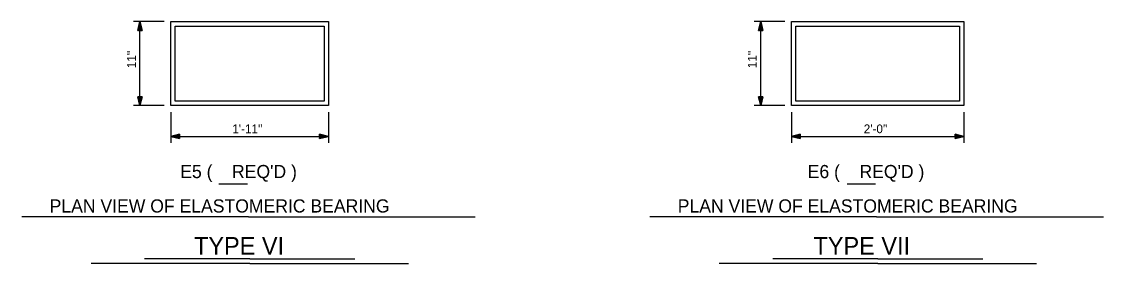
# Model space of a CAD drawing. Extents: x 0 to 18.3, y 0 to 14.8.
# Drawn here: x 7.39 to 17.68, y 5.23 to 7.53 of the extents above; entities that cross this region are included whole.
import ezdxf

# ---------------------------------------------------------------- set-up
doc = ezdxf.new("R2010")
doc.units = 0
for name, color, linetype in [('Dimension Lines', 7, 'Continuous'), ('Miscellaneous Lines', 7, 'Continuous'), ('Text', 7, 'Continuous')]:
    doc.layers.add(name, color=color, linetype=linetype)

msp = doc.modelspace()

# ---------------------------------------------------------------- linework, layer by layer
at = {"layer": 'Dimension Lines'}
for p, q in [((8.745, 7.533), (8.453, 7.533)), ((8.516, 6.734), (8.516, 7.533)), ((14.648, 7.533), (14.356, 7.533)), ((14.419, 6.734), (14.419, 7.533)), ((8.745, 6.734), (8.453, 6.734)), ((14.648, 6.734), (14.356, 6.734)), ((8.808, 6.671), (8.808, 6.379)), ((10.308, 6.671), (10.308, 6.379)), ((14.711, 6.671), (14.711, 6.379)), ((16.352, 6.671), (16.352, 6.379)), ((8.808, 6.442), (10.308, 6.442)), ((14.711, 6.442), (16.352, 6.442))]:
    msp.add_line(p, q, dxfattribs=at)
for points in [[(8.516, 7.449), (8.521, 7.449), (8.516, 7.533), (8.525, 7.449), (8.529, 7.449), (8.516, 7.533), (8.533, 7.449), (8.537, 7.449), (8.516, 7.533), (8.496, 7.449), (8.5, 7.449), (8.516, 7.533), (8.504, 7.449), (8.508, 7.449), (8.516, 7.533), (8.512, 7.449), (8.537, 7.449), (8.496, 7.449), (8.516, 7.533), (8.537, 7.449)], [(14.419, 7.449), (14.423, 7.449), (14.419, 7.533), (14.427, 7.449), (14.432, 7.449), (14.419, 7.533), (14.436, 7.449), (14.44, 7.449), (14.419, 7.533), (14.398, 7.449), (14.402, 7.449), (14.419, 7.533), (14.406, 7.449), (14.411, 7.449), (14.419, 7.533), (14.415, 7.449), (14.44, 7.449), (14.398, 7.449), (14.419, 7.533), (14.44, 7.449)], [(8.516, 6.818), (8.512, 6.818), (8.516, 6.734), (8.508, 6.818), (8.504, 6.818), (8.516, 6.734), (8.5, 6.818), (8.496, 6.818), (8.516, 6.734), (8.537, 6.818), (8.533, 6.818), (8.516, 6.734), (8.529, 6.818), (8.525, 6.818), (8.516, 6.734), (8.521, 6.818), (8.496, 6.818), (8.537, 6.818), (8.516, 6.734), (8.496, 6.818)], [(14.419, 6.818), (14.415, 6.818), (14.419, 6.734), (14.411, 6.818), (14.406, 6.818), (14.419, 6.734), (14.402, 6.818), (14.398, 6.818), (14.419, 6.734), (14.44, 6.818), (14.436, 6.818), (14.419, 6.734), (14.432, 6.818), (14.427, 6.818), (14.419, 6.734), (14.423, 6.818), (14.398, 6.818), (14.44, 6.818), (14.419, 6.734), (14.398, 6.818)], [(8.892, 6.442), (8.892, 6.438), (8.808, 6.442), (8.892, 6.434), (8.892, 6.43), (8.808, 6.442), (8.892, 6.426), (8.892, 6.422), (8.808, 6.442), (8.892, 6.463), (8.892, 6.459), (8.808, 6.442), (8.892, 6.455), (8.892, 6.451), (8.808, 6.442), (8.892, 6.447), (8.892, 6.422), (8.892, 6.463), (8.808, 6.442), (8.892, 6.422)], [(10.224, 6.442), (10.224, 6.447), (10.308, 6.442), (10.224, 6.451), (10.224, 6.455), (10.308, 6.442), (10.224, 6.459), (10.224, 6.463), (10.308, 6.442), (10.224, 6.422), (10.224, 6.426), (10.308, 6.442), (10.224, 6.43), (10.224, 6.434), (10.308, 6.442), (10.224, 6.438), (10.224, 6.463), (10.224, 6.422), (10.308, 6.442), (10.224, 6.463)], [(14.794, 6.442), (14.794, 6.438), (14.711, 6.442), (14.794, 6.434), (14.794, 6.43), (14.711, 6.442), (14.794, 6.426), (14.794, 6.422), (14.711, 6.442), (14.794, 6.463), (14.794, 6.459), (14.711, 6.442), (14.794, 6.455), (14.794, 6.451), (14.711, 6.442), (14.794, 6.447), (14.794, 6.422), (14.794, 6.463), (14.711, 6.442), (14.794, 6.422)], [(16.268, 6.442), (16.268, 6.447), (16.352, 6.442), (16.268, 6.451), (16.268, 6.455), (16.352, 6.442), (16.268, 6.459), (16.268, 6.463), (16.352, 6.442), (16.268, 6.422), (16.268, 6.426), (16.352, 6.442), (16.268, 6.43), (16.268, 6.434), (16.352, 6.442), (16.268, 6.438), (16.268, 6.463), (16.268, 6.422), (16.352, 6.442), (16.268, 6.463)]]:
    msp.add_lwpolyline(points, dxfattribs=at)
at = {"layer": 'Miscellaneous Lines'}
for p, q in [((8.808, 6.734), (8.808, 7.533)), ((8.808, 7.533), (10.308, 7.533)), ((10.308, 7.533), (10.308, 6.734)), ((14.711, 6.734), (14.711, 7.533)), ((14.711, 7.533), (16.352, 7.533)), ((16.352, 7.533), (16.352, 6.734)), ((8.85, 7.491), (10.267, 7.491)), ((8.85, 6.776), (8.85, 7.491)), ((10.267, 7.491), (10.267, 6.776)), ((14.752, 7.491), (16.311, 7.491)), ((14.752, 6.776), (14.752, 7.491)), ((16.311, 7.491), (16.311, 6.776)), ((10.308, 6.734), (8.808, 6.734)), ((10.267, 6.776), (8.85, 6.776)), ((16.352, 6.734), (14.711, 6.734)), ((16.311, 6.776), (14.752, 6.776))]:
    msp.add_line(p, q, dxfattribs=at)
at = {"layer": 'Text'}
for p, q in [((9.267, 5.99), (9.538, 5.99)), ((15.24, 5.99), (15.511, 5.99)), ((9.547, 5.676), (7.391, 5.676)), ((9.547, 5.676), (11.704, 5.676)), ((15.521, 5.676), (13.364, 5.676)), ((15.521, 5.676), (17.678, 5.676)), ((9.56, 5.276), (8.56, 5.276)), ((9.56, 5.276), (10.56, 5.276)), ((15.533, 5.276), (14.533, 5.276)), ((15.533, 5.276), (16.533, 5.276)), ((9.56, 5.234), (8.052, 5.234)), ((9.56, 5.234), (11.069, 5.234)), ((15.533, 5.234), (14.025, 5.234)), ((15.533, 5.234), (17.042, 5.234))]:
    msp.add_line(p, q, dxfattribs=at)

# ---------------------------------------------------------------- texts
for p in [(8.477, 7.09), (14.38, 7.09)]:
    msp.add_text("11''", height=0.0833, rotation=90, dxfattribs=at).set_placement(p)
for s, height, p in [("1'-11''", 0.0833, (9.394, 6.472)), ("2'-0''", 0.0833, (15.399, 6.472)), ("E5 (    REQ'D )", 0.125, (8.899, 6.045)), ("E6 (    REQ'D )", 0.125, (14.866, 6.045)), ('PLAN VIEW OF ELASTOMERIC BEARING', 0.125, (7.657, 5.718)), ('PLAN VIEW OF ELASTOMERIC BEARING', 0.125, (13.63, 5.718)), ('TYPE VI', 0.167, (9.03, 5.318)), ('TYPE VII', 0.167, (14.921, 5.318))]:
    msp.add_text(s, height=height, dxfattribs=at).set_placement(p)

doc.saveas('drawing.dxf')
